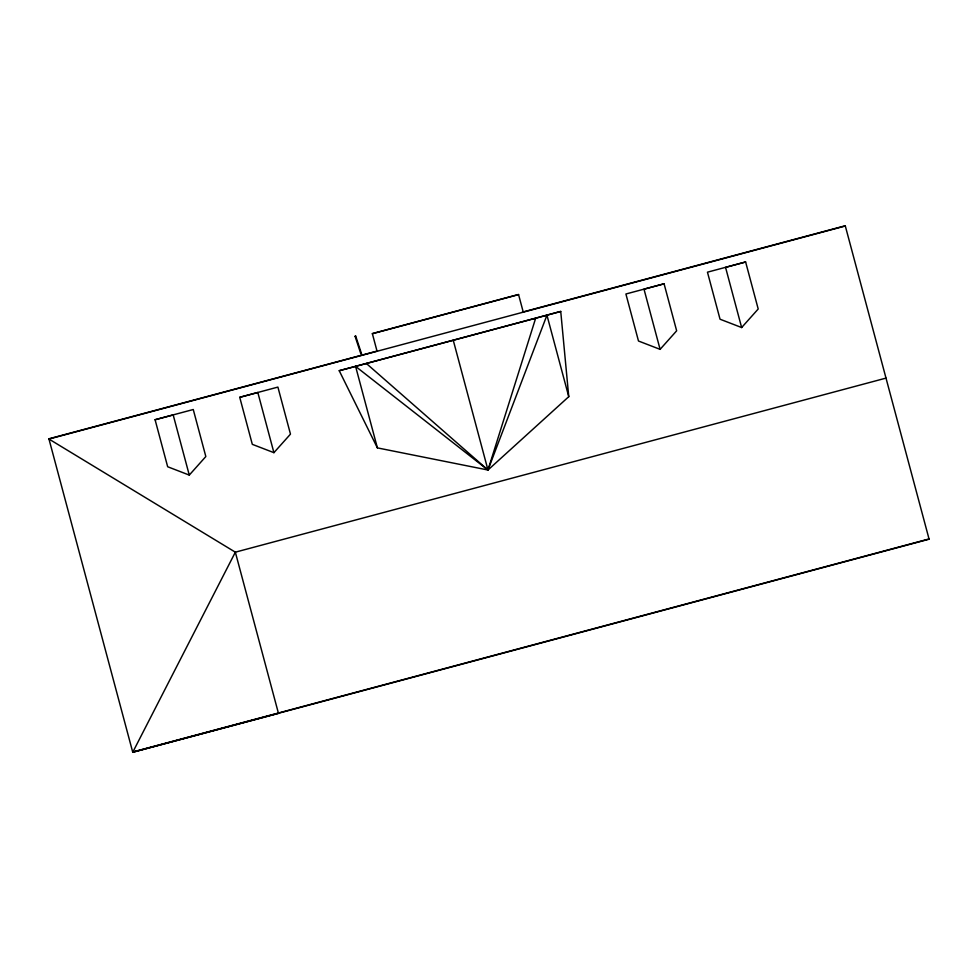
<?xml version="1.0" encoding="UTF-8"?>
<svg xmlns="http://www.w3.org/2000/svg" width="978" height="978" viewBox="0 0 978 978"><rect width="100%" height="100%" fill="white"/><g stroke="black" fill="none" stroke-linecap="round" stroke-linejoin="round"><path stroke-width="1.47" d="M339.219 370.699L355.589 366.383L487.973 470.015L535.663 318.217L560.736 311.432L568.756 396.689L487.973 470.015L377.386 447.887L339.219 370.699L560.736 311.432M377.386 447.887L355.589 366.383L366.371 363.498L487.973 470.015L546.946 315.197L568.756 396.689M189.28 475.088L205.832 456.543L193.253 409.513L155.086 419.733L167.666 466.75L189.28 475.088L173.179 414.916L155.086 419.745M273.913 452.667L290.478 434.122L277.899 387.092L239.732 397.312L252.312 444.342L273.913 452.667L257.825 392.496L239.732 397.325M660.101 349.354L676.654 330.808L664.074 283.779L625.908 293.999L638.487 341.016L660.101 349.354L644.001 289.182L664.074 283.803M741.642 327.544L758.207 308.999L745.627 261.97L707.461 272.177L720.04 319.207L741.642 327.544L725.554 267.361L745.627 261.982M355.075 336.322L355.699 336.114L361.518 353.73L360.894 353.926L355.075 336.322L355.699 336.126M372.386 333.73L518.572 294.623M377.459 350.98L48.9 438.804L132.751 752.241L278.473 713.402L235.343 552.179L48.961 439.049L845.31 226.004M522.313 312.153L845.249 225.759L929.1 539.196L132.751 752.241L235.343 552.179L886.007 378.107M366.371 363.498L535.663 318.217M132.69 751.996L929.039 538.951M523.267 312.165L518.536 294.464L372.337 333.571L377.068 351.273M453.266 340.295L487.973 470.015"/></g></svg>
